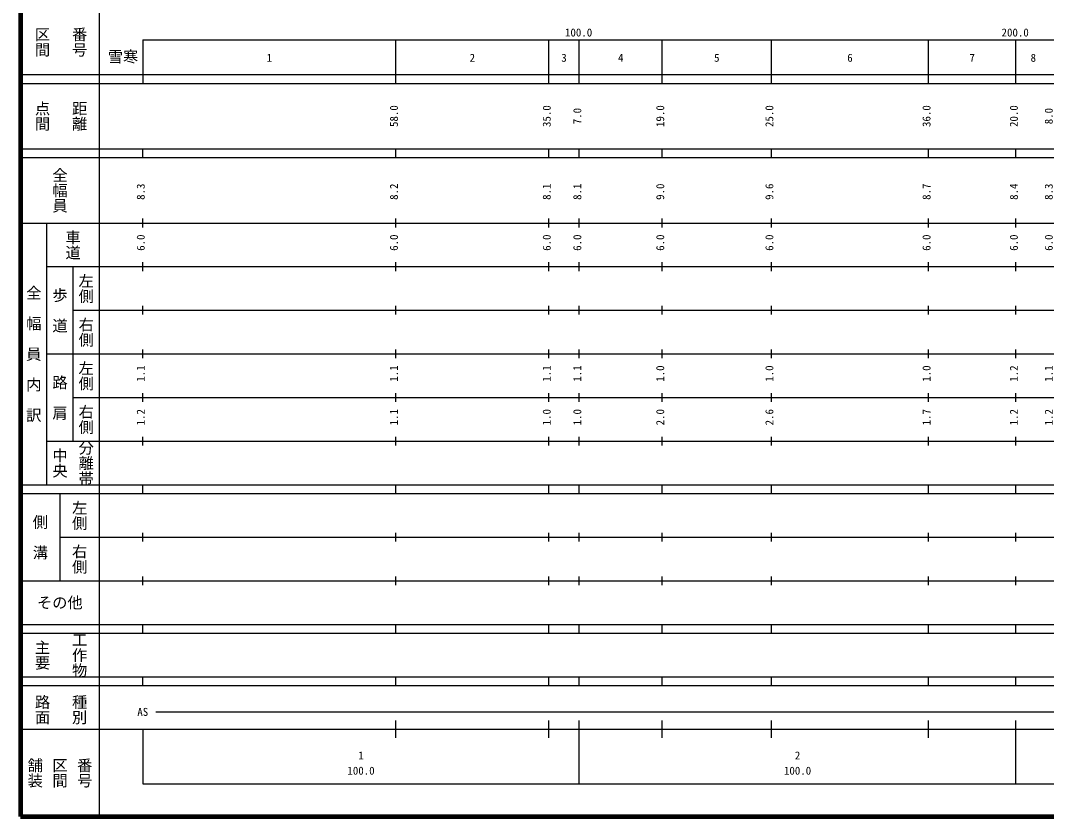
# Model space of a CAD drawing. Units: millimetres on the paper, enlarged 1000 times. Extents: x 40000 to 680000, y 20000 to 380000.
# Drawn here: x 40000 to 275018, y 20000 to 202409 of the extents above; entities that cross this region are included whole.
import ezdxf
from ezdxf.enums import TextEntityAlignment as Align

# ---------------------------------------------------------------- set-up
doc = ezdxf.new("R2010")
doc.units = ezdxf.units.MM
doc.header["$LTSCALE"] = 1000
doc.layers.add('M-TTL', color=2, linetype='Continuous', lineweight=140)
doc.layers.add('M-TTL-BAND', color=7, linetype='Continuous', lineweight=25)
doc.layers.add('M-TTL-TXT', color=7, linetype='Continuous')
doc.styles.add('@ＭＳ ゴシック', font='')
doc.styles.add('ＭＳ ゴシック', font='')
doc.styles.get('@ＭＳ ゴシック').set_extended_font_data('@MS Gothic')
doc.styles.get('ＭＳ ゴシック').set_extended_font_data('MS Gothic')

msp = doc.modelspace()

# ---------------------------------------------------------------- linework, layer by layer
at = {"layer": 'M-TTL'}
for p, q in [((40000, 380000), (40000, 20000)), ((40000, 20000), (680000, 20000))]:
    msp.add_line(p, q, dxfattribs=at)
at = {"layer": 'M-TTL-BAND'}
for p, q in [((58000, 370000), (58000, 20000)), ((68000, 198000), (579000, 198000)), ((68000, 198000), (68000, 188000)), ((126000, 188000), (126000, 198000)), ((161000, 188000), (161000, 198000)), ((168000, 188000), (168000, 198000)), ((187000, 188000), (187000, 198000)), ((212000, 188000), (212000, 198000)), ((248000, 188000), (248000, 198000)), ((268000, 188000), (268000, 198000)), ((40000, 190000), (579000, 190000)), ((40000, 188000), (579000, 188000)), ((40000, 173000), (579000, 173000)), ((68000, 171000), (68000, 173000)), ((126000, 171000), (126000, 173000)), ((161000, 171000), (161000, 173000)), ((168000, 171000), (168000, 173000)), ((187000, 171000), (187000, 173000)), ((212000, 171000), (212000, 173000)), ((248000, 171000), (248000, 173000)), ((268000, 171000), (268000, 173000)), ((40000, 171000), (579000, 171000)), ((40000, 156000), (579000, 156000)), ((46000, 96000), (46000, 156000)), ((68000, 155000), (68000, 157000)), ((126000, 155000), (126000, 157000)), ((161000, 155000), (161000, 157000)), ((168000, 155000), (168000, 157000)), ((187000, 155000), (187000, 157000)), ((212000, 155000), (212000, 157000)), ((248000, 155000), (248000, 157000)), ((268000, 155000), (268000, 157000)), ((46000, 146000), (579000, 146000)), ((52000, 146000), (52000, 106000)), ((68000, 145000), (68000, 147000)), ((126000, 145000), (126000, 147000)), ((161000, 145000), (161000, 147000)), ((168000, 145000), (168000, 147000)), ((187000, 145000), (187000, 147000)), ((212000, 145000), (212000, 147000)), ((248000, 145000), (248000, 147000)), ((268000, 145000), (268000, 147000)), ((68000, 135000), (68000, 137000)), ((126000, 135000), (126000, 137000)), ((161000, 135000), (161000, 137000)), ((168000, 135000), (168000, 137000)), ((187000, 135000), (187000, 137000)), ((212000, 135000), (212000, 137000)), ((248000, 135000), (248000, 137000)), ((268000, 135000), (268000, 137000)), ((52000, 136000), (579000, 136000)), ((68000, 125000), (68000, 127000)), ((126000, 125000), (126000, 127000)), ((161000, 125000), (161000, 127000)), ((168000, 125000), (168000, 127000)), ((187000, 125000), (187000, 127000)), ((212000, 125000), (212000, 127000)), ((248000, 125000), (248000, 127000)), ((268000, 125000), (268000, 127000)), ((46000, 126000), (579000, 126000)), ((52000, 116000), (579000, 116000)), ((68000, 115000), (68000, 117000)), ((126000, 115000), (126000, 117000)), ((161000, 115000), (161000, 117000)), ((168000, 115000), (168000, 117000)), ((187000, 115000), (187000, 117000)), ((212000, 115000), (212000, 117000)), ((248000, 115000), (248000, 117000)), ((268000, 115000), (268000, 117000)), ((46000, 106000), (579000, 106000)), ((68000, 105000), (68000, 107000)), ((126000, 105000), (126000, 107000)), ((161000, 105000), (161000, 107000)), ((168000, 105000), (168000, 107000)), ((187000, 105000), (187000, 107000)), ((212000, 105000), (212000, 107000)), ((248000, 105000), (248000, 107000)), ((268000, 105000), (268000, 107000)), ((40000, 96000), (579000, 96000)), ((68000, 94000), (68000, 96000)), ((126000, 94000), (126000, 96000)), ((161000, 94000), (161000, 96000)), ((168000, 94000), (168000, 96000)), ((187000, 94000), (187000, 96000)), ((212000, 94000), (212000, 96000)), ((248000, 94000), (248000, 96000)), ((268000, 94000), (268000, 96000)), ((40000, 94000), (579000, 94000)), ((49000, 94000), (49000, 74000)), ((68000, 83000), (68000, 85000)), ((126000, 83000), (126000, 85000)), ((161000, 83000), (161000, 85000)), ((168000, 83000), (168000, 85000)), ((187000, 83000), (187000, 85000)), ((212000, 83000), (212000, 85000)), ((248000, 83000), (248000, 85000)), ((268000, 83000), (268000, 85000)), ((49000, 84000), (579000, 84000)), ((40000, 74000), (579000, 74000)), ((68000, 73000), (68000, 75000)), ((126000, 73000), (126000, 75000)), ((161000, 73000), (161000, 75000)), ((168000, 73000), (168000, 75000)), ((187000, 73000), (187000, 75000)), ((212000, 73000), (212000, 75000)), ((248000, 73000), (248000, 75000)), ((268000, 73000), (268000, 75000)), ((40000, 64000), (579000, 64000)), ((68000, 62000), (68000, 64000)), ((126000, 62000), (126000, 64000)), ((161000, 62000), (161000, 64000)), ((168000, 62000), (168000, 64000)), ((187000, 62000), (187000, 64000)), ((212000, 62000), (212000, 64000)), ((248000, 62000), (248000, 64000)), ((268000, 62000), (268000, 64000)), ((40000, 62000), (579000, 62000)), ((40000, 52000), (579000, 52000)), ((68000, 50000), (68000, 52000)), ((126000, 50000), (126000, 52000)), ((161000, 50000), (161000, 52000)), ((168000, 50000), (168000, 52000)), ((187000, 50000), (187000, 52000)), ((212000, 50000), (212000, 52000)), ((248000, 50000), (248000, 52000)), ((268000, 50000), (268000, 52000)), ((40000, 50000), (579000, 50000)), ((71000, 44000), (565000, 44000)), ((40000, 40000), (579000, 40000)), ((68000, 40000), (68000, 27500)), ((126000, 38000), (126000, 42000)), ((161000, 38000), (161000, 42000)), ((168000, 27500), (168000, 42000)), ((187000, 38000), (187000, 42000)), ((212000, 38000), (212000, 42000)), ((248000, 38000), (248000, 42000)), ((268000, 27500), (268000, 42000)), ((68000, 27500), (579000, 27500))]:
    msp.add_line(p, q, dxfattribs=at)

# ---------------------------------------------------------------- texts
at = {"layer": 'M-TTL-BAND', "style": '@ＭＳ ゴシック'}
for s, p in [('区間', (45000, 197500)), ('番号', (53500, 197500)), ('点間', (45000, 180500)), ('距離', (53500, 180500)), ('全幅員', (49000, 163500)), ('車道', (52000, 151000)), ('左側', (55000, 141000)), ('全\u3000幅\u3000員\u3000内\u3000訳', (43000, 126000)), ('歩\u3000道', (49000, 136000)), ('右側', (55000, 131000)), ('左側', (55000, 121000)), ('路\u3000肩', (49000, 116000)), ('右側', (55000, 111000)), ('分離帯', (55000, 101000)), ('中央', (49000, 101000)), ('左側', (53500, 89000)), ('側\u3000溝', (44500, 84000)), ('右側', (53500, 79000)), ('工作物', (53500, 57000)), ('主要', (45000, 57000)), ('路面', (45000, 44500)), ('種別', (53500, 44500)), ('舗装', (43333, 30000)), ('区間', (49000, 30000)), ('番号', (54667, 30000))]:
    msp.add_text(s, height=2566, rotation=270, dxfattribs=at).set_placement(p, align=Align.MIDDLE_CENTER)
at = {"layer": 'M-TTL-BAND', "style": 'ＭＳ ゴシック'}
for s, p in [('100.0', (167844, 198195)), ('200.0', (267844, 198195)), ('1', (97000, 192405)), ('2', (143500, 192405)), ('3', (164500, 192405)), ('4', (177500, 192405)), ('5', (199500, 192405)), ('6', (230000, 192405)), ('7', (258000, 192405)), ('8', (272000, 192405)), ('AS', (68000, 42500)), ('1', (118000, 32523)), ('2', (218000, 32523)), ('100.0', (118000, 29033)), ('100.0', (218000, 29033))]:
    msp.add_text(s, height=1833, dxfattribs=at).set_placement(p, align=Align.BOTTOM_CENTER)
for s, p in [('58.0', (127000, 180500)), ('35.0', (162000, 180500)), ('7.0', (169000, 180500)), ('19.0', (188000, 180500)), ('25.0', (213000, 180500)), ('36.0', (249000, 180500)), ('20.0', (269000, 180500)), ('8.0', (277000, 180500)), ('8.3', (69000, 163174)), ('8.2', (127000, 163174)), ('8.1', (162000, 163174)), ('8.1', (169000, 163174)), ('9.0', (188000, 163174)), ('9.6', (213000, 163174)), ('8.7', (249000, 163174)), ('8.4', (269000, 163174)), ('8.3', (277000, 163174)), ('6.0', (69000, 151500)), ('6.0', (127000, 151500)), ('6.0', (162000, 151500)), ('6.0', (169000, 151500)), ('6.0', (188000, 151500)), ('6.0', (213000, 151500)), ('6.0', (249000, 151500)), ('6.0', (269000, 151500)), ('6.0', (277000, 151500)), ('1.1', (69000, 121500)), ('1.1', (127000, 121500)), ('1.1', (162000, 121500)), ('1.1', (169000, 121500)), ('1.0', (188000, 121500)), ('1.0', (213000, 121500)), ('1.0', (249000, 121500)), ('1.2', (269000, 121500)), ('1.1', (277000, 121500)), ('1.2', (69000, 111500)), ('1.1', (127000, 111500)), ('1.0', (162000, 111500)), ('1.0', (169000, 111500)), ('2.0', (188000, 111500)), ('2.6', (213000, 111500)), ('1.7', (249000, 111500)), ('1.2', (269000, 111500)), ('1.2', (277000, 111500))]:
    msp.add_text(s, height=1833, rotation=90, dxfattribs=at).set_placement(p, align=Align.BOTTOM_CENTER)
msp.add_text('その他', height=2566, dxfattribs=at).set_placement((49000, 69000), align=Align.MIDDLE_CENTER)
at = {"layer": 'M-TTL-TXT', "style": 'ＭＳ ゴシック'}
msp.add_text('雪寒', height=2566, dxfattribs=at).set_placement((63479, 194118), align=Align.MIDDLE_CENTER)

doc.saveas('drawing.dxf')
